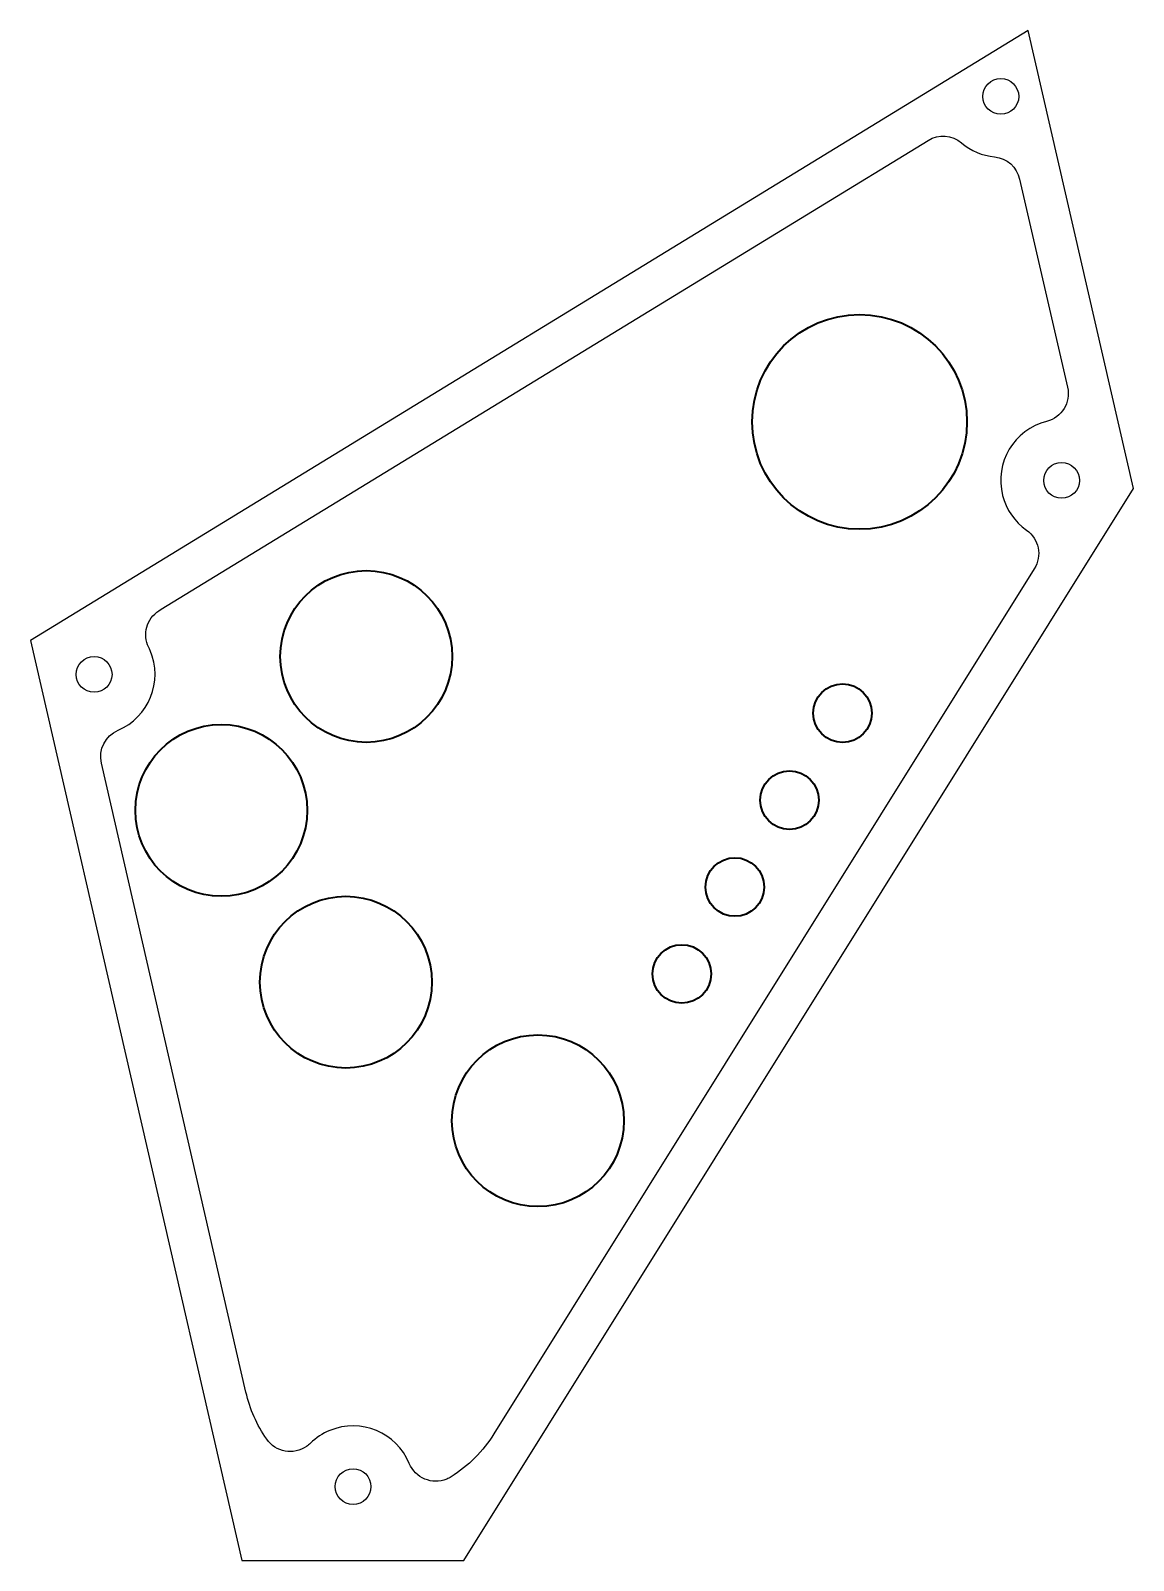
# Model space of a CAD drawing. Header units: millimetres. Extents: x 262 to 416, y 84 to 297.
import ezdxf

# ---------------------------------------------------------------- set-up
doc = ezdxf.new("R2010")
doc.units = ezdxf.units.MM
doc.header["$MEASUREMENT"] = 0
doc.layers.get('0').update_dxf_attribs({"lineweight": 0})

msp = doc.modelspace()

# ---------------------------------------------------------------- linework, layer by layer
at = {"color": 18, "lineweight": 25, "true_color": 0x000000}
msp.add_lwpolyline([(291.2, 83.69), (322.18, 83.69), (415.63, 233.37), (400.94, 297.31), (261.71, 212.15)], close=True, dxfattribs=at)
for centre in [(397.12, 288.12), (405.61, 234.5), (270.57, 207.41), (306.71, 93.99)]:
    msp.add_circle(centre, 2.5, dxfattribs=at)
at = {"color": 18, "lineweight": 35, "true_color": 0x000000}
for centre, radius in [((377.41, 242.67), 14.99), ((308.55, 209.91), 11.99), ((375.04, 202), 4.09), ((288.32, 188.42), 11.99), ((367.62, 189.86), 4.09), ((360.01, 177.72), 4.09), ((305.71, 164.43), 11.99), ((352.59, 165.58), 4.09), ((332.51, 145.08), 11.99)]:
    msp.add_circle(centre, radius, dxfattribs=at)
at = {"color": 18, "lineweight": 25, "true_color": 0x000000}
msp.add_open_spline([(370.85, 272.11), (370.85, 272.11), (279.95, 216.51), (279.95, 216.51), (279.95, 216.51), (279.62, 216.3), (279.62, 216.3), (277.9, 215.21), (277.29, 212.99), (278.19, 211.17), (278.26, 211.03), (278.32, 210.89), (278.38, 210.75), (280.23, 206.44), (278.23, 201.44), (273.91, 199.6), (272.13, 198.84), (271.16, 196.91), (271.59, 195.03), (271.59, 195.03), (291.76, 107.18), (291.76, 107.18), (292.3, 104.83), (293.28, 102.6), (294.66, 100.62), (295.91, 98.8), (298.4, 98.35), (300.22, 99.61), (300.41, 99.74), (300.58, 99.88), (300.75, 100.04), (301.53, 100.81), (302.46, 101.43), (303.47, 101.84), (307.81, 103.63), (312.78, 101.56), (314.56, 97.22), (315.4, 95.18), (317.74, 94.2), (319.78, 95.04), (319.99, 95.13), (320.2, 95.24), (320.39, 95.36), (322.82, 96.88), (324.86, 98.94), (326.38, 101.37), (326.38, 101.37), (401.8, 222.17), (401.8, 222.17), (402.92, 223.97), (402.45, 226.33), (400.71, 227.56), (399.06, 228.72), (397.87, 230.44), (397.37, 232.41), (396.22, 236.96), (398.97, 241.58), (403.52, 242.73), (405.62, 243.27), (406.92, 245.39), (406.43, 247.5), (406.43, 247.5), (399.75, 276.58), (399.75, 276.58), (399.37, 278.26), (397.97, 279.5), (396.26, 279.67), (394.56, 279.84), (392.94, 280.52), (391.63, 281.63), (390.32, 282.74), (388.44, 282.88), (386.97, 281.98), (386.97, 281.98), (370.85, 272.11), (370.85, 272.11)], degree=3, knots=[0, 0, 0, 0, 1, 1, 1, 2, 2, 2, 3, 3, 3, 4, 4, 4, 5, 5, 5, 6, 6, 6, 7, 7, 7, 8, 8, 8, 9, 9, 9, 10, 10, 10, 11, 11, 11, 12, 12, 12, 13, 13, 13, 14, 14, 14, 15, 15, 15, 16, 16, 16, 17, 17, 17, 18, 18, 18, 19, 19, 19, 20, 20, 20, 21, 21, 21, 22, 22, 22, 23, 23, 23, 24, 24, 24, 25, 25, 25, 25], dxfattribs=at)
msp.add_open_spline([(370.85, 272.11), (370.85, 272.11), (279.95, 216.51), (279.95, 216.51), (279.95, 216.51), (279.62, 216.3), (279.62, 216.3), (277.9, 215.21), (277.29, 212.99), (278.19, 211.17), (278.26, 211.03), (278.32, 210.89), (278.38, 210.75), (280.23, 206.44), (278.23, 201.44), (273.91, 199.6), (272.13, 198.84), (271.16, 196.91), (271.59, 195.03), (271.59, 195.03), (291.76, 107.18), (291.76, 107.18), (292.3, 104.83), (293.28, 102.6), (294.66, 100.62), (295.91, 98.8), (298.4, 98.35), (300.22, 99.61), (300.41, 99.74), (300.58, 99.88), (300.75, 100.04), (301.53, 100.81), (302.46, 101.43), (303.47, 101.84), (307.81, 103.63), (312.78, 101.56), (314.56, 97.22), (315.4, 95.18), (317.74, 94.2), (319.78, 95.04), (319.99, 95.13), (320.2, 95.24), (320.39, 95.36), (322.82, 96.88), (324.86, 98.94), (326.38, 101.37), (326.38, 101.37), (401.8, 222.17), (401.8, 222.17), (402.92, 223.97), (402.45, 226.33), (400.71, 227.56), (399.06, 228.72), (397.87, 230.44), (397.37, 232.41), (396.22, 236.96), (398.97, 241.58), (403.52, 242.73), (405.62, 243.27), (406.92, 245.39), (406.43, 247.5), (406.43, 247.5), (399.75, 276.58), (399.75, 276.58), (399.37, 278.26), (397.97, 279.5), (396.26, 279.67), (394.56, 279.84), (392.94, 280.52), (391.63, 281.63), (390.32, 282.74), (388.44, 282.88), (386.97, 281.98), (386.97, 281.98), (370.85, 272.11), (370.85, 272.11)], degree=3, knots=[0, 0, 0, 0, 1, 1, 1, 2, 2, 2, 3, 3, 3, 4, 4, 4, 5, 5, 5, 6, 6, 6, 7, 7, 7, 8, 8, 8, 9, 9, 9, 10, 10, 10, 11, 11, 11, 12, 12, 12, 13, 13, 13, 14, 14, 14, 15, 15, 15, 16, 16, 16, 17, 17, 17, 18, 18, 18, 19, 19, 19, 20, 20, 20, 21, 21, 21, 22, 22, 22, 23, 23, 23, 24, 24, 24, 25, 25, 25, 25], dxfattribs=at)

doc.saveas('drawing.dxf')
